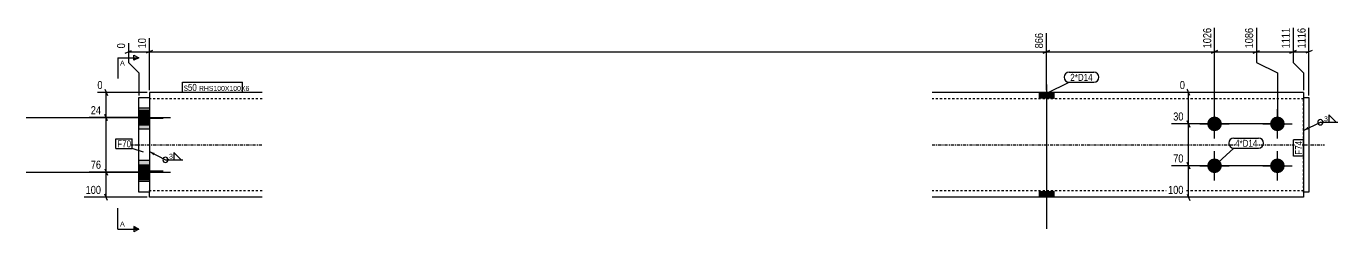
# Model space of a CAD drawing. Header units: millimetres. Extents: x 5 to 20029, y 2 to 459.
# Drawn here: x 5 to 1256, y 5 to 201 of the extents above; entities that cross this region are included whole.
import ezdxf

# ---------------------------------------------------------------- set-up
doc = ezdxf.new("R2010")
doc.units = ezdxf.units.MM
doc.linetypes.add('DXK_LINE_DOT2', pattern=[3.9198, 1.9599, -1.9599])
doc.linetypes.add('DXK_LINE_DOT3', pattern=[5.9187, 2.979, -0.9799, 0.9799, -0.9799])
for name, color, linetype in [('MÅLSÆTNING', 7, 'Continuous'), ('STÅL', 7, 'Continuous'), ('TEKST', 7, 'Continuous')]:
    doc.layers.add(name, color=color, linetype=linetype)
doc.styles.add('Arial', font='ARIAL.TTF', dxfattribs={"height": 0.2})
doc.styles.add('Arial Narrow', font='ARIALN.TTF', dxfattribs={"height": 0.2})

msp = doc.modelspace()

# ---------------------------------------------------------------- hatches: boundary and pattern name
at = {"layer": 'STÅL', "linetype": 'Continuous'}
for points in [[(971, 131.7), (985, 131.7), (985, 137.7), (971, 137.7)], [(971, 131.7), (985, 131.7), (985, 137.7), (971, 137.7)], [(112.3, 122.7), (112.3, 102.7), (122.3, 102.7), (122.3, 122.7)], [(122.3, 106.7), (122.3, 120.7), (112.3, 120.7), (112.3, 106.7)], [(122.3, 106.7), (122.3, 120.7), (112.3, 120.7), (112.3, 106.7)], [(1138.4, 114.7, -1), (1138.4, 100.7, -1)], [(1198.4, 114.7, -1), (1198.4, 100.7, -1)], [(112.3, 72.7), (112.3, 52.7), (122.3, 52.7), (122.3, 72.7)], [(122.3, 54.7), (122.3, 68.7), (112.3, 68.7), (112.3, 54.7)], [(122.3, 54.7), (122.3, 68.7), (112.3, 68.7), (112.3, 54.7)], [(1138.4, 74.7, -1), (1138.4, 60.7, -1)], [(1198.4, 74.7, -1), (1198.4, 60.7, -1)], [(971, 37.7), (985, 37.7), (985, 43.7), (971, 43.7)], [(971, 37.7), (985, 37.7), (985, 43.7), (971, 43.7)]]:
    msp.add_hatch(color=96, dxfattribs=at).paths.add_polyline_path(points)
at = {"layer": 'TEKST', "linetype": 'Continuous'}
for color, points in [(30, [(107.3, 168.3), (107.3, 170.8), (112.3, 170.8)]), (3, [(1228.4, 102.6), (1223.4, 101.5), (1227.4, 104.8)]), (3, [(126.2, 77.8), (122.3, 81.2), (127.3, 80)]), (30, [(107.3, 7.3), (107.3, 9.8), (112.3, 7.3)])]:
    msp.add_hatch(color=color, dxfattribs=at).paths.add_polyline_path(points)

# ---------------------------------------------------------------- linework, layer by layer
at = {"layer": 'MÅLSÆTNING', "color": 7, "linetype": 'Continuous'}
for p, q in [((122.3, 139.7), (122.3, 189.4)), ((122.3, 139.7), (122.3, 189.4)), ((978, 139.7), (978, 194.3)), ((978, 139.7), (978, 194.3)), ((1138.4, 109.7), (1138.4, 199.2)), ((1138.4, 109.7), (1138.4, 199.2)), ((1178.4, 199.2), (1178.4, 166.3)), ((1178.4, 199.2), (1178.4, 166.3)), ((1213.4, 199.2), (1213.4, 166.3)), ((1228.4, 134.7), (1228.4, 199.2)), ((99.3, 175.1), (105.3, 177.5)), ((102.3, 184.6), (102.3, 166.3)), ((102.3, 176.3), (122.3, 176.3)), ((125.3, 177.5), (119.3, 175.1)), ((125.3, 177.5), (119.3, 175.1)), ((122.3, 176.3), (978, 176.3)), ((981, 177.5), (975, 175.1)), ((975, 175.1), (981, 177.5)), ((978, 176.3), (1138.4, 176.3)), ((1141.4, 177.5), (1135.4, 175.1)), ((1135.4, 175.1), (1141.4, 177.5)), ((1138.4, 176.3), (1178.4, 176.3)), ((1175.4, 175.1), (1181.4, 177.5)), ((1175.4, 175.1), (1181.4, 177.5)), ((1210.4, 175.1), (1216.4, 177.5)), ((1213.4, 176.3), (1228.4, 176.3)), ((1231.4, 177.5), (1225.4, 175.1)), ((102.3, 166.3), (112.3, 156.3)), ((1178.4, 166.3), (1198.4, 156.3)), ((1178.4, 166.3), (1198.4, 156.3)), ((1213.4, 166.3), (1223.4, 156.3)), ((1213.4, 166.3), (1223.4, 156.3)), ((112.3, 156.3), (112.3, 134.7)), ((1198.4, 156.3), (1198.4, 109.7)), ((1198.4, 156.3), (1198.4, 109.7)), ((1223.4, 156.3), (1223.4, 139.7)), ((1223.4, 156.3), (1223.4, 139.7)), ((120.3, 137.7), (72.7, 137.7)), ((79.8, 140.7), (82.2, 134.7)), ((81, 113.7), (81, 137.7)), ((1116.2, 137.7), (1105.3, 137.7)), ((1114.8, 134.7), (1112.4, 140.7)), ((1113.6, 107.7), (1113.6, 137.7)), ((120.3, 113.7), (64.9, 113.7)), ((120.3, 113.7), (64.9, 113.7)), ((82.2, 110.7), (79.8, 116.7)), ((82.2, 110.7), (79.8, 116.7)), ((81, 61.7), (81, 113.7)), ((1196.4, 107.7), (1097.5, 107.7)), ((1196.4, 107.7), (1097.5, 107.7)), ((1112.4, 110.7), (1114.8, 104.7)), ((1114.8, 104.7), (1112.4, 110.7)), ((1113.6, 67.7), (1113.6, 107.7)), ((79.8, 64.7), (82.2, 58.7)), ((79.8, 64.7), (82.2, 58.7)), ((1196.4, 67.7), (1097.5, 67.7)), ((1196.4, 67.7), (1097.5, 67.7)), ((1112.4, 70.7), (1114.8, 64.7)), ((1114.8, 64.7), (1112.4, 70.7)), ((1113.6, 37.7), (1113.6, 67.7)), ((120.3, 61.7), (64.9, 61.7)), ((120.3, 61.7), (64.9, 61.7)), ((81, 37.7), (81, 61.7)), ((120.3, 37.7), (60.1, 37.7)), ((82.2, 34.7), (79.8, 40.7)), ((1117, 37.7), (1092.6, 37.7)), ((1112.4, 40.7), (1114.8, 34.7))]:
    msp.add_line(p, q, dxfattribs=at)
at = {"layer": 'STÅL', "color": 2, "linetype": 'Continuous'}
for p, q in [((229.8, 137.7), (122.3, 137.7)), ((122.3, 137.7), (122.3, 132.7)), ((1223.4, 137.7), (869, 137.7)), ((1223.4, 137.7), (1223.4, 37.7)), ((112.3, 132.7), (122.3, 132.7)), ((112.3, 42.7), (112.3, 132.7)), ((122.3, 132.7), (122.3, 42.7)), ((1223.4, 132.7), (1228.4, 132.7)), ((1228.4, 132.7), (1228.4, 42.7)), ((122.3, 42.7), (112.3, 42.7)), ((122.3, 38.6), (122.3, 42.7)), ((122.3, 37.7), (122.3, 38.6)), ((229.8, 37.7), (122.3, 37.7)), ((1223.4, 37.7), (869, 37.7)), ((1228.4, 42.7), (1223.4, 42.7))]:
    msp.add_line(p, q, dxfattribs=at)
at = {"layer": 'STÅL', "color": 96, "linetype": 'Continuous'}
for p, q in [((971, 137.7), (971, 131.7)), ((971, 137.7), (971, 131.7)), ((978, 145.2), (978, 7.7)), ((978, 145.2), (978, 7.7)), ((985, 137.7), (985, 131.7)), ((985, 137.7), (985, 131.7)), ((4.8, 113.7), (142.3, 113.7)), ((4.8, 113.7), (142.3, 113.7)), ((122.3, 122.7), (112.3, 122.7)), ((112.3, 120.7), (122.3, 120.7)), ((112.3, 120.7), (122.3, 120.7)), ((135.3, 112.7), (112.3, 112.7)), ((1138.4, 93.7), (1138.4, 121.7)), ((1198.4, 93.7), (1198.4, 121.7)), ((112.3, 106.7), (122.3, 106.7)), ((112.3, 106.7), (122.3, 106.7)), ((122.3, 102.7), (112.3, 102.7)), ((1124.4, 107.7), (1152.4, 107.7)), ((1184.4, 107.7), (1212.4, 107.7)), ((1138.4, 53.7), (1138.4, 81.7)), ((1198.4, 53.7), (1198.4, 81.7)), ((122.3, 72.7), (112.3, 72.7)), ((112.3, 68.7), (122.3, 68.7)), ((112.3, 68.7), (122.3, 68.7)), ((135.3, 62.7), (112.3, 62.7)), ((1124.4, 67.7), (1152.4, 67.7)), ((1184.4, 67.7), (1212.4, 67.7)), ((4.8, 61.7), (142.3, 61.7)), ((4.8, 61.7), (142.3, 61.7)), ((112.3, 54.7), (122.3, 54.7)), ((112.3, 54.7), (122.3, 54.7)), ((122.3, 52.7), (112.3, 52.7)), ((971, 43.7), (971, 37.7)), ((971, 43.7), (971, 37.7)), ((985, 43.7), (985, 37.7)), ((985, 43.7), (985, 37.7))]:
    msp.add_line(p, q, dxfattribs=at)
at = {"layer": 'STÅL', "color": 7, "linetype": 'DXK_LINE_DOT2'}
for p, q in [((122.3, 132.7), (122.3, 44.2)), ((229.8, 131.7), (122.3, 131.7)), ((1223.4, 131.7), (869, 131.7)), ((1223.4, 42.7), (1223.4, 132.7)), ((122.3, 43.7), (122.3, 44.2)), ((229.8, 43.7), (122.3, 43.7)), ((122.3, 43.7), (122.3, 42.7)), ((1223.4, 43.7), (869, 43.7))]:
    msp.add_line(p, q, dxfattribs=at)
at = {"layer": 'STÅL', "color": 7, "linetype": 'DXK_LINE_DOT3'}
for p, q in [((102.3, 87.7), (229.8, 87.7)), ((869, 87.7), (1243.4, 87.7))]:
    msp.add_line(p, q, dxfattribs=at)
at = {"layer": 'TEKST', "color": 30, "linetype": 'Continuous'}
for p, q in [((112.3, 170.8), (107.3, 168.3)), ((112.3, 7.3), (107.3, 9.8)), ((107.3, 9.8), (107.3, 4.8)), ((112.3, 7.3), (107.3, 4.8))]:
    msp.add_line(p, q, dxfattribs=at)

# ---------------------------------------------------------------- wipeouts: each hides what was drawn before it
at = {"color": 0}
for points in [[(1022.1, 148.7), (1022.1, 155.7), (1000.8, 155.7), (1000.8, 148.7)], [(1246.4, 109.8), (1246.4, 115.6), (1242.5, 115.6), (1242.5, 109.8)], [(144.6, 74), (144.6, 79.8), (140.7, 79.8), (140.7, 74)]]:
    msp.add_wipeout(points, dxfattribs=at).dxf.layer = 'TEKST'
at = {"color": 0, "linetype": 'Continuous'}
msp.add_wipeout([(98.7, 9.8), (98.7, 14.8), (94.3, 14.8), (94.3, 9.8)], dxfattribs=at).dxf.layer = 'TEKST'

# ---------------------------------------------------------------- next in the draw order: linework, layer by layer
at = {"layer": 'TEKST', "color": 3, "linetype": 'Continuous'}
for p, q in [((1254.5, 109.2), (1247.4, 116.3)), ((1247.4, 116.3), (1247.4, 109.2)), ((1223.4, 101.5), (1239.4, 109.2)), ((1239.4, 109.2), (1256, 109.2)), ((1247.4, 109.2), (1254.5, 109.2)), ((122.3, 81.2), (137.6, 73.4)), ((152.7, 73.4), (145.6, 80.5)), ((145.6, 80.5), (145.6, 73.4)), ((137.6, 73.4), (154.2, 73.4)), ((145.6, 73.4), (152.7, 73.4))]:
    msp.add_line(p, q, dxfattribs=at)
at = {"layer": 'TEKST', "color": 7, "linetype": 'Continuous'}
for q in [(92.3, 27.3), (112.3, 7.3)]:
    msp.add_line((92.3, 7.3), q, dxfattribs=at)
at = {"layer": 'TEKST', "color": 3, "linetype": 'Continuous'}
for centre, start, end in [((1239.4, 109.2), 90, 270), ((1239.4, 109.2), 270, 90), ((137.6, 73.4), 90, 270), ((137.6, 73.4), 270, 90)]:
    msp.add_arc(centre, 2.5, start, end, dxfattribs=at)

# ---------------------------------------------------------------- next in the draw order: texts
at = {"layer": 'TEKST', "color": 3, "style": 'Arial Narrow'}
for p in [(1242.9, 110.2), (141.1, 74.4)]:
    msp.add_text('3', height=4.77, dxfattribs=at).set_placement(p)
at = {"layer": 'TEKST', "color": 3, "linetype": 'Continuous', "style": 'Arial'}
msp.add_text('A', height=4.78, dxfattribs=at).set_placement((94.3, 9.8))

# ---------------------------------------------------------------- next in the draw order: wipeouts: each hides what was drawn before it
at = {"color": 0, "linetype": 'Continuous'}
for points, layer in [([(1136.8, 200.8), (1125.6, 200.8), (1125.6, 178.1), (1136.8, 178.1)], 'MÅLSÆTNING'), ([(1226.8, 200.8), (1215.6, 200.8), (1215.6, 178.1), (1226.8, 178.1)], 'MÅLSÆTNING'), ([(120.7, 191), (109.5, 191), (109.5, 178.1), (120.7, 178.1)], 'MÅLSÆTNING'), ([(976.4, 195.9), (965.2, 195.9), (965.2, 178.1), (976.4, 178.1)], 'MÅLSÆTNING'), ([(100.7, 186.2), (89.5, 186.2), (89.5, 178.1), (100.7, 178.1)], 'MÅLSÆTNING'), ([(79.2, 139.3), (79.2, 150.5), (71.1, 150.5), (71.1, 139.3)], 'MÅLSÆTNING'), ([(1111.8, 139.3), (1111.8, 150.5), (1103.7, 150.5), (1103.7, 139.3)], 'MÅLSÆTNING'), ([(77.7, 115.3), (77.7, 126.5), (64.8, 126.5), (64.8, 115.3)], 'MÅLSÆTNING'), ([(1110.3, 109.3), (1110.3, 120.5), (1097.4, 120.5), (1097.4, 109.3)], 'MÅLSÆTNING'), ([(1110.3, 69.3), (1110.3, 80.5), (1097.4, 80.5), (1097.4, 69.3)], 'MÅLSÆTNING'), ([(77.7, 63.3), (77.7, 74.5), (64.8, 74.5), (64.8, 63.3)], 'MÅLSÆTNING'), ([(77.7, 39.3), (77.7, 50.5), (59.9, 50.5), (59.9, 39.3)], 'MÅLSÆTNING'), ([(1110.3, 39.3), (1110.3, 50.5), (1092.5, 50.5), (1092.5, 39.3)], 'MÅLSÆTNING'), ([(98.7, 163.3), (98.7, 168.3), (94.3, 168.3), (94.3, 163.3)], 'TEKST')]:
    msp.add_wipeout(points, dxfattribs=at).dxf.layer = layer
at = {"color": 0}
for points in [[(1022.1, 148.7), (1022.1, 155.7), (1000.8, 155.7), (1000.8, 148.7)], [(167.5, 139.1), (167.5, 146.1), (155.2, 146.1), (155.2, 139.1)], [(104.8, 85.3), (104.8, 92.3), (91.6, 92.3), (91.6, 85.3)], [(1179.3, 85.8), (1179.3, 92.8), (1158, 92.8), (1158, 85.8)], [(1222, 91.4), (1215, 91.4), (1215, 78.2), (1222, 78.2)]]:
    msp.add_wipeout(points, dxfattribs=at).dxf.layer = 'TEKST'

# ---------------------------------------------------------------- next in the draw order: linework, layer by layer
at = {"layer": 'MÅLSÆTNING', "color": 7, "linetype": 'Continuous'}
for p, q in [((1213.4, 199.2), (1213.4, 166.3)), ((1178.4, 176.3), (1213.4, 176.3)), ((1216.4, 177.5), (1210.4, 175.1))]:
    msp.add_line(p, q, dxfattribs=at)
at = {"layer": 'TEKST', "color": 7, "linetype": 'Continuous'}
for p, q in [((92.3, 170.8), (92.3, 150.8)), ((92.3, 170.8), (112.3, 170.8)), ((999.6, 156.9), (1023.3, 156.9)), ((978.5, 137.1), (999.6, 147.5)), ((999.6, 147.5), (1023.3, 147.5))]:
    msp.add_line(p, q, dxfattribs=at)
at = {"layer": 'TEKST', "color": 30, "linetype": 'Continuous'}
for p, q in [((107.3, 168.3), (107.3, 173.3)), ((107.3, 173.3), (112.3, 170.8))]:
    msp.add_line(p, q, dxfattribs=at)
at = {"layer": 'TEKST', "color": 7, "linetype": 'Continuous'}
for centre, start, end in [((999.6, 152.2), 90, 270), ((1023.3, 152.2), 270, 90)]:
    msp.add_arc(centre, 4.7, start, end, dxfattribs=at)

# ---------------------------------------------------------------- next in the draw order: texts
at = {"layer": 'MÅLSÆTNING', "color": 3, "linetype": 'Continuous', "style": 'Arial Narrow'}
for s, p in [('10', (119.1, 179.7)), ('866', (974.8, 179.7)), ('1026', (1135.2, 179.7)), ('1116', (1225.2, 179.7)), ('0', (99.1, 179.7))]:
    msp.add_text(s, height=7.64, rotation=90.0002, dxfattribs=at).set_placement(p)
for s, p in [('0', (72.7, 140.9)), ('0', (1105.3, 140.9)), ('24', (66.4, 116.9)), ('30', (1099, 110.9)), ('70', (1099, 70.9)), ('76', (66.4, 64.9)), ('100', (61.5, 40.9)), ('100', (1094.1, 40.9))]:
    msp.add_text(s, height=7.64, dxfattribs=at).set_placement(p)
at = {"layer": 'TEKST', "color": 3, "linetype": 'Continuous', "style": 'Arial'}
msp.add_text('A', height=4.78, dxfattribs=at).set_placement((94.3, 163.3))
at = {"layer": 'TEKST', "color": 3, "style": 'Arial Narrow'}
msp.add_text('2*D14', height=6.68, dxfattribs=at).set_placement((1000.8, 148.7))

# ---------------------------------------------------------------- next in the draw order: wipeouts: each hides what was drawn before it
at = {"color": 0}
for points in [[(167.5, 139.1), (167.5, 146.1), (155.2, 146.1), (155.2, 139.1)], [(104.8, 85.3), (104.8, 92.3), (91.6, 92.3), (91.6, 85.3)], [(1179.3, 85.8), (1179.3, 92.8), (1158, 92.8), (1158, 85.8)], [(1222, 91.4), (1215, 91.4), (1215, 78.2), (1222, 78.2)]]:
    msp.add_wipeout(points, dxfattribs=at).dxf.layer = 'TEKST'

# ---------------------------------------------------------------- next in the draw order: linework, layer by layer
at = {"layer": 'TEKST', "color": 7, "linetype": 'Continuous'}
for p, q in [((154, 137.9), (154, 147.3)), ((90.4, 93.5), (106, 93.5)), ((90.4, 84.1), (90.4, 93.5)), ((106, 84.1), (106, 93.5)), ((1156.8, 94), (1180.5, 94)), ((1213.8, 77), (1213.8, 92.6)), ((1223.2, 92.6), (1213.8, 92.6)), ((1223.2, 77), (1223.2, 92.6)), ((90.4, 84.1), (106, 84.1)), ((116.8, 80.7), (106, 84.1)), ((1138.4, 67.7), (1156.8, 84.6)), ((1156.8, 84.6), (1180.5, 84.6)), ((1223.2, 77), (1213.8, 77))]:
    msp.add_line(p, q, dxfattribs=at)
for centre, start, end in [((1156.8, 89.3), 90, 270), ((1180.5, 89.3), 270, 90)]:
    msp.add_arc(centre, 4.7, start, end, dxfattribs=at)

# ---------------------------------------------------------------- next in the draw order: texts
at = {"layer": 'TEKST', "color": 3, "style": 'Arial Narrow'}
for s, p in [('F70', (91.6, 85.3)), ('4*D14', (1158, 85.8))]:
    msp.add_text(s, height=6.68, dxfattribs=at).set_placement(p)
msp.add_text('F74', height=6.68, rotation=90.0002, dxfattribs=at).set_placement((1222, 78.2))

# ---------------------------------------------------------------- next in the draw order: wipeouts: each hides what was drawn before it
at = {"color": 0, "linetype": 'Continuous'}
for points in [[(1176.8, 200.8), (1165.6, 200.8), (1165.6, 178.1), (1176.8, 178.1)], [(1211.8, 200.8), (1200.6, 200.8), (1200.6, 178.1), (1211.8, 178.1)]]:
    msp.add_wipeout(points, dxfattribs=at).dxf.layer = 'MÅLSÆTNING'
at = {"color": 0}
msp.add_wipeout([(209.8, 139.1), (209.8, 144.1), (169.6, 144.1), (169.6, 139.1)], dxfattribs=at).dxf.layer = 'TEKST'

# ---------------------------------------------------------------- next in the draw order: texts
at = {"layer": 'MÅLSÆTNING', "color": 3, "linetype": 'Continuous', "style": 'Arial Narrow'}
for s, p in [('1086', (1175.2, 179.7)), ('1111', (1210.2, 179.7))]:
    msp.add_text(s, height=7.64, rotation=90.0002, dxfattribs=at).set_placement(p)

# ---------------------------------------------------------------- next in the draw order: wipeouts: each hides what was drawn before it
at = {"color": 0}
msp.add_wipeout([(209.8, 139.1), (209.8, 144.1), (169.6, 144.1), (169.6, 139.1)], dxfattribs=at).dxf.layer = 'TEKST'

# ---------------------------------------------------------------- next in the draw order: linework, layer by layer
at = {"layer": 'TEKST', "color": 7, "linetype": 'Continuous'}
for p, q in [((154, 147.3), (211, 147.3)), ((154, 137.9), (211, 137.9)), ((211, 137.9), (211, 147.3))]:
    msp.add_line(p, q, dxfattribs=at)

# ---------------------------------------------------------------- next in the draw order: texts
at = {"layer": 'TEKST', "color": 3, "style": 'Arial Narrow'}
for s, height, p in [('s50', 6.68, (155.2, 139.1)), ('RHS100X100X6', 4.772, (169.6, 139.1))]:
    msp.add_text(s, height=height, dxfattribs=at).set_placement(p)

doc.saveas('drawing.dxf')
